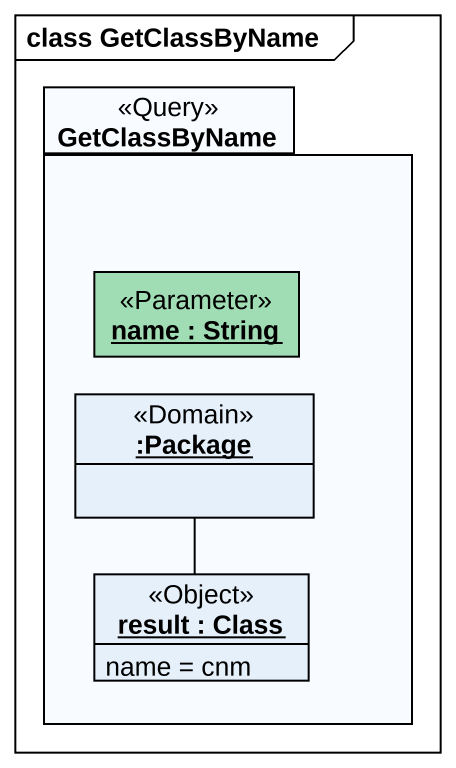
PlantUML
@startuml
mainframe class GetClassByName
hide circle
hide empty members
package GetClassByName <<Query>> {
  object "name : String" as name <<Parameter>> #A0DCB4
  object ":Package" as Package_ <<Domain>>
  object "result : Class" as result <<Object>> {
    name = cnm
  }
}
Package_ -- result
@enduml
